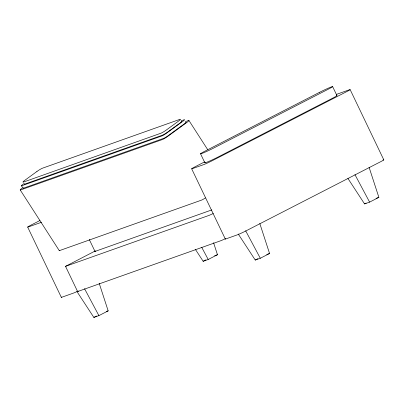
<?xml version="1.0" encoding="UTF-8"?>
<svg xmlns="http://www.w3.org/2000/svg" width="404" height="404" viewBox="0 0 404 404"><rect width="100%" height="100%" fill="white"/><g stroke="black" fill="none" stroke-linecap="round" stroke-linejoin="round"><path stroke-width="0.61" d="M225.341 238.739L221.326 240.537L77.608 291.552L65.534 266.342L95.41 250.864M77.608 291.552L78.139 291.183M24.008 183.542L22.998 184.274A3.838 0.449 -32.8 0 0 21.877 185.714L161.923 135.936A3.838 0.449 -32.8 0 0 166.362 133.32L182.967 121.215A3.838 0.449 -32.8 0 0 184.088 119.776L181.123 120.826M39.935 220.528L30.956 225.139A6.999 0.379 -25.6 0 0 28.431 226.912L39.653 222.922A6.999 0.379 -25.6 0 0 41.45 222.2M204.485 161.948L194.95 166.847A6.999 0.379 -25.6 0 0 192.425 168.619L203.646 164.635A6.999 0.379 -25.6 0 0 212.211 160.711L346.859 91.556A6.999 0.379 -25.6 0 0 349.384 89.784L338.163 93.768A6.999 0.379 -25.6 0 0 336.365 94.491M76.871 291.41L93.849 317.418L96.576 316.019M195.344 249.319L203.151 261.282L205.878 259.878M93.849 317.418L98.899 315.625L108.166 310.863L99.192 283.285M203.151 261.282L208.201 259.484L217.468 254.727L213.57 242.733M238.274 234.042L255.252 260.05L257.979 258.651M347.915 178.422L364.554 203.909L366.191 203.071M255.252 260.05L260.302 258.257L269.569 253.495L259.812 223.518M364.554 203.909L369.604 202.116L378.871 197.354L369.12 167.377M213.262 213.529L209.247 215.327L65.534 266.342M185.416 121.619L188.39 120.559A4.798 0.561 -32.8 0 1 186.986 122.362L167.862 136.305A4.798 0.561 -32.8 0 1 162.317 139.572L20.766 189.885A4.798 0.561 -32.8 0 1 22.169 188.087M211.807 209.908L95.521 251.243A5.202 0.283 -25.6 0 1 95.137 251.187M214.665 255.722L217.468 254.727M376.068 198.354L378.871 197.354M106.484 311.464L108.166 310.863M266.766 254.49L269.569 253.495M188.921 120.473L207.58 149.465M21.452 185.784L23.048 188.264M20.235 189.976L59.252 250.596M354.959 174.649L369.604 202.116M245.657 230.79L260.302 258.257M201.758 247.399L208.201 259.484M84.547 288.709L98.899 315.625M350.152 89.627L383.8 159.858M332.638 86.618L336.951 95.622M200.546 153.778L204.858 162.782M191.658 168.776L225.306 239.006M89.279 239.501L94.975 251.384M27.664 227.068L61.312 297.294M61.57 297.066A6.999 0.379 -25.6 0 0 62.08 297.142L73.301 293.152A6.999 0.379 -25.6 0 0 78.144 291.057M225.563 238.774A6.999 0.379 -25.6 0 0 226.073 238.85L237.294 234.86A6.999 0.379 -25.6 0 0 245.859 230.942L380.507 161.787A6.999 0.379 -25.6 0 0 383.032 160.009M205.227 162.453A9.994 0.54 -25.6 0 0 208.212 161.661A9.994 0.54 -25.6 0 0 218.19 156.959L332.255 98.374A9.994 0.54 -25.6 0 0 336.704 95.586M59.337 250.288A4.798 0.561 -32.8 0 0 59.782 250.51L201.333 200.192A4.798 0.561 -32.8 0 0 205.394 197.95M23.331 187.784A3.838 0.449 -32.8 0 0 23.472 188.193L163.519 138.415A3.838 0.449 -32.8 0 0 167.958 135.8L184.562 123.695A3.838 0.449 -32.8 0 0 185.683 122.255M24.361 183.86A4.858 0.566 -32.8 0 0 24.811 184.088L162.115 135.284A4.858 0.566 -32.8 0 0 167.736 131.972L179.73 123.225A4.858 0.566 -32.8 0 0 181.154 121.402M36.926 171.488L24.927 180.234A4.858 0.566 -32.8 0 0 23.508 182.058L160.812 133.254A4.858 0.566 -32.8 0 0 166.428 129.942L178.422 121.195A4.858 0.566 -32.8 0 0 179.846 119.372L42.541 168.175A4.858 0.566 -32.8 0 0 36.926 171.488M319.306 92.44L205.242 151.025A9.994 0.54 -25.6 0 0 201.647 153.555A9.994 0.54 -25.6 0 0 213.873 147.955L327.937 89.37A9.994 0.54 -25.6 0 0 331.543 86.84A9.994 0.54 -25.6 0 0 319.311 92.44"/></g></svg>
